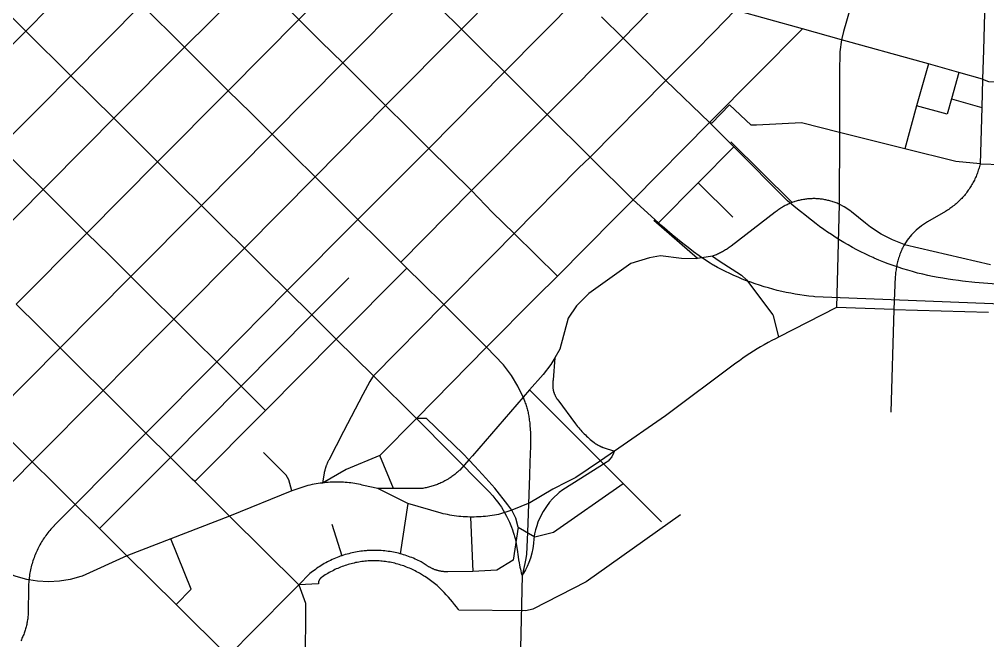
# Model space of a CAD drawing. Header units: inches. Extents: x 486459 to 494398, y 5455945 to 5462335.
# Drawn here: x 490826 to 492416, y 5457721 to 5458742 of the extents above; entities that cross this region are included whole.
import ezdxf

# ---------------------------------------------------------------- set-up
doc = ezdxf.new("R2010")
doc.units = ezdxf.units.IN
doc.header["$MEASUREMENT"] = 0
for name, color, linetype in [('Arterial', 10, 'Continuous'), ('NonCity', 10, 'Continuous'), ('Other', 10, 'Continuous'), ('Private', 10, 'Continuous'), ('Residential', 10, 'Continuous')]:
    doc.layers.add(name, color=color, linetype=linetype)

msp = doc.modelspace()

# ---------------------------------------------------------------- linework, layer by layer
at = {"layer": 'Arterial', "color": 1, "lineweight": -3, "ltscale": 2}
for p, q in [((490836.3, 5458722.4, 38.2), (490690.1, 5458867.7, 43.9)), ((491409.3, 5458866.8, 33), (491284.9, 5458741.4, 31)), ((491676.3, 5458850.9, 30.8), (491551.8, 5458725.5, 32.6)), ((491214.1, 5458811.8, 30.4), (491096.8, 5458696, 28.8)), ((491481.3, 5458795.4, 32.8), (491357, 5458670, 28.8)), ((491284.9, 5458741.4, 31), (491248.2, 5458777.9, 30.8)), ((491746.8, 5458780.9, 29.5), (491622.4, 5458655.5, 29.5)), ((490875.3, 5458761.8, 35.2), (490836.3, 5458722.4, 38.2)), ((491026.4, 5458765.8, 29.9), (490910.5, 5458649, 32.2)), ((491096.8, 5458696, 28.8), (491026.4, 5458765.8, 29.9)), ((491551.8, 5458725.5, 32.6), (491516.6, 5458760.4, 32.9)), ((491858.7, 5458752.7, 26.6), (491817.3, 5458710.9, 27.5)), ((492001.8, 5458756.5, 17.6), (491966.7, 5458720.6, 19.5)), ((492112.1, 5458726.1, 10.3), (492001.8, 5458756.5, 17.6)), ((492411, 5458751.8, 5.7), (492409.3, 5458691, 5.6)), ((491284.9, 5458741.4, 31), (491168.9, 5458624.5, 27.7)), ((491321.7, 5458704.9, 29.9), (491284.9, 5458741.4, 31)), ((491817.3, 5458710.9, 27.5), (491782.1, 5458745.9, 28.2)), ((490836.3, 5458722.4, 38.2), (490797.9, 5458683.7, 37.8)), ((490910.5, 5458649, 32.2), (490836.3, 5458722.4, 38.2)), ((491551.8, 5458725.5, 32.6), (491427.4, 5458600, 26)), ((491587.1, 5458690.5, 31.2), (491551.8, 5458725.5, 32.6)), ((491966.7, 5458720.6, 19.5), (491935.4, 5458688.9, 21.5)), ((492112.1, 5458726.1, 10.3), (492037.2, 5458650.5, 15.1)), ((492176.2, 5458708.2, 7.6), (492112.1, 5458726.1, 10.3)), ((491357, 5458670, 28.8), (491321.7, 5458704.9, 29.9)), ((491817.3, 5458710.9, 27.5), (491692.9, 5458585.4, 25.5)), ((491887.9, 5458641, 23.8), (491817.3, 5458710.9, 27.5)), ((492307.3, 5458671.6, 6), (492176.2, 5458708.2, 7.6)), ((491096.8, 5458696, 28.8), (490980.9, 5458579.1, 28.4)), ((491132.1, 5458660.7, 27.9), (491096.8, 5458696, 28.8)), ((491622.4, 5458655.5, 29.5), (491587.1, 5458690.5, 31.2)), ((491935.4, 5458688.9, 21.5), (491887.9, 5458641, 23.8)), ((492409.3, 5458691, 5.6), (492407.9, 5458643.6, 5)), ((492319.2, 5458668.3, 5.6), (492307.3, 5458671.6, 6)), ((491168.9, 5458624.5, 27.7), (491132.1, 5458660.7, 27.9)), ((491357, 5458670, 28.8), (491241, 5458553, 25.6)), ((491392.2, 5458635, 27.2), (491357, 5458670, 28.8)), ((491622.4, 5458655.5, 29.5), (491498.5, 5458529.7, 24)), ((491657.6, 5458620.5, 27.3), (491622.4, 5458655.5, 29.5)), ((492319.2, 5458668.3, 5.6), (492299.5, 5458599.8, 5.1)), ((492368.8, 5458654.5, 5.3), (492319.2, 5458668.3, 5.6)), ((490910.5, 5458649, 32.2), (490862.6, 5458600.7, 33.6)), ((490980.9, 5458579.1, 28.4), (490910.5, 5458649, 32.2)), ((491887.9, 5458641, 23.8), (491763.4, 5458515.4, 22.5)), ((491959.4, 5458572.1, 19.6), (491887.9, 5458641, 23.8)), ((492037.2, 5458650.5, 15.1), (491959.4, 5458572.1, 19.6)), ((492173.1, 5458654.3, 6.7), (492172.8, 5458555.8, 6.2)), ((492407.9, 5458643.6, 5), (492368.8, 5458654.5, 5.3)), ((492407.9, 5458643.6, 5), (492406.5, 5458597.1, 4.6)), ((491168.9, 5458624.5, 27.7), (491052.9, 5458507.6, 26.1)), ((491205.8, 5458587.9, 26.4), (491168.9, 5458624.5, 27.7)), ((491427.4, 5458600, 26), (491392.2, 5458635, 27.2)), ((491692.9, 5458585.4, 25.5), (491657.6, 5458620.5, 27.3)), ((490862.6, 5458600.7, 33.6), (490794.3, 5458532, 33.5)), ((491427.4, 5458600, 26), (491311.5, 5458483, 22)), ((491462.7, 5458565, 25.1), (491427.4, 5458600, 26)), ((492299.5, 5458599.8, 5.1), (492280.3, 5458529.1, 4.5)), ((492406.5, 5458597.1, 4.6), (492403.8, 5458504.2, 3.8)), ((490980.9, 5458579.1, 28.4), (490938.4, 5458536.3, 29.6)), ((491016.1, 5458544.1, 27), (490980.9, 5458579.1, 28.4)), ((491241, 5458553, 25.6), (491205.8, 5458587.9, 26.4)), ((491692.9, 5458585.4, 25.5), (491568.6, 5458460.3, 21.4)), ((491763.4, 5458515.4, 22.5), (491692.9, 5458585.4, 25.5)), ((491498.5, 5458529.7, 24), (491462.7, 5458565, 25.1)), ((491959.4, 5458572.1, 19.6), (491833.9, 5458445.4, 18.3)), ((491052.9, 5458507.6, 26.1), (491016.1, 5458544.1, 27)), ((491241, 5458553, 25.6), (491124.9, 5458436.1, 22.5)), ((491276.2, 5458518, 24.5), (491241, 5458553, 25.6)), ((492172.8, 5458555.8, 6.2), (492172.4, 5458438, 4.3)), ((492280.3, 5458529.1, 4.5), (492172.8, 5458555.8, 6.2)), ((490829.6, 5458497, 31.6), (490794.3, 5458532, 33.5)), ((490938.4, 5458536.3, 29.6), (490864.8, 5458462.1, 29.8)), ((491498.5, 5458529.7, 24), (491381.9, 5458413, 16.9)), ((491533.2, 5458495.1, 22.8), (491498.5, 5458529.7, 24)), ((491311.5, 5458483, 22), (491276.2, 5458518, 24.5)), ((491833.9, 5458445.4, 18.3), (491763.4, 5458515.4, 22.5)), ((490864.8, 5458462.1, 29.8), (490829.6, 5458497, 31.6)), ((491052.9, 5458507.6, 26.1), (490936.8, 5458390.6, 25.4)), ((491089.6, 5458471.1, 24.4), (491052.9, 5458507.6, 26.1)), ((491311.5, 5458483, 22), (491195.5, 5458366.1, 19.6)), ((491346.7, 5458448, 19.4), (491311.5, 5458483, 22)), ((491568.6, 5458460.3, 21.4), (491533.2, 5458495.1, 22.8)), ((491124.9, 5458436.1, 22.5), (491089.6, 5458471.1, 24.4)), ((490864.8, 5458462.1, 29.8), (490748.8, 5458345.1, 26.2)), ((490900.1, 5458427.1, 26.8), (490864.8, 5458462.1, 29.8)), ((491568.6, 5458460.3, 21.4), (491452.4, 5458343, 13.6)), ((491602.8, 5458424.2, 18.8), (491568.6, 5458460.3, 21.4)), ((491124.9, 5458436.1, 22.5), (491008.8, 5458319.2, 22.1)), ((491160.2, 5458401.1, 20.2), (491124.9, 5458436.1, 22.5)), ((491381.9, 5458413, 16.9), (491346.7, 5458448, 19.4)), ((490936.8, 5458390.6, 25.4), (490900.1, 5458427.1, 26.8)), ((491638.8, 5458390.1, 16.8), (491602.8, 5458424.2, 18.8)), ((491195.5, 5458366.1, 19.6), (491160.2, 5458401.1, 20.2)), ((491381.9, 5458413, 16.9), (491265.9, 5458296.1, 13.7)), ((491417.2, 5458378, 15.6), (491381.9, 5458413, 16.9)), ((491804.5, 5458415.8, 17.3), (491709.5, 5458320.1, 14.5)), ((490936.8, 5458390.6, 25.4), (490820.8, 5458273.7, 24.1)), ((490973.6, 5458354.2, 23.7), (490936.8, 5458390.6, 25.4)), ((491638.8, 5458390.1, 16.8), (491604.5, 5458355.4, 15)), ((491638.8, 5458390.1, 16.8), (491674.2, 5458355.1, 15.4)), ((491452.4, 5458343, 13.6), (491417.2, 5458378, 15.6)), ((491008.8, 5458319.2, 22.1), (490973.6, 5458354.2, 23.7)), ((491195.5, 5458366.1, 19.6), (491079.5, 5458249.2, 18.7)), ((491230.7, 5458331.1, 16.4), (491195.5, 5458366.1, 19.6)), ((491604.5, 5458355.4, 15), (491523, 5458273.2, 10.3)), ((491674.2, 5458355.1, 15.4), (491709.5, 5458320.1, 14.5)), ((491462.2, 5458333.3, 13.3), (491452.4, 5458343, 13.6)), ((491964.4, 5458352.8, 5.5), (491939.6, 5458348.8, 5.3)), ((491265.9, 5458296.1, 13.7), (491230.7, 5458331.1, 16.4)), ((491462.2, 5458333.3, 13.3), (491346.4, 5458216.3, 9.5)), ((491487.6, 5458308.3, 12), (491462.2, 5458333.3, 13.3)), ((491008.8, 5458319.2, 22.1), (490892.9, 5458202.2, 20.2)), ((491044.1, 5458284.2, 20.3), (491008.8, 5458319.2, 22.1)), ((491366.9, 5458317.3, 11.5), (491306.2, 5458256.2, 10.8)), ((491523, 5458273.2, 10.3), (491487.6, 5458308.3, 12)), ((491709.5, 5458320.1, 14.5), (491674.9, 5458285.3, 13.9)), ((491265.9, 5458296.1, 13.7), (491149.9, 5458179.4, 15.1)), ((491306.2, 5458256.2, 10.8), (491265.9, 5458296.1, 13.7)), ((490857.6, 5458237.2, 21.9), (490820.8, 5458273.7, 24.1)), ((491079.5, 5458249.2, 18.7), (491044.1, 5458284.2, 20.3)), ((491674.9, 5458285.3, 13.9), (491593.3, 5458203.1, 7.6)), ((491523, 5458273.2, 10.3), (491407.5, 5458156.5, 7)), ((491563.3, 5458232.9, 9.1), (491523, 5458273.2, 10.3)), ((492168.1, 5458268.2, 5.1), (492072.7, 5458219.5, 4.3)), ((492262.3, 5458265.4, 4.7), (492168.1, 5458268.2, 5.1)), ((491079.5, 5458249.2, 18.7), (491043.4, 5458212.9, 18.4)), ((491114.7, 5458214.2, 17), (491079.5, 5458249.2, 18.7)), ((491306.2, 5458256.2, 10.8), (491190.1, 5458139.4, 10.9)), ((491346.4, 5458216.3, 9.5), (491306.2, 5458256.2, 10.8)), ((490892.9, 5458202.2, 20.2), (490857.6, 5458237.2, 21.9)), ((491593.3, 5458203.1, 7.6), (491563.3, 5458232.9, 9.1)), ((491043.4, 5458212.9, 18.4), (490963.4, 5458132.2, 17.5)), ((491149.9, 5458179.4, 15.1), (491114.7, 5458214.2, 17)), ((491346.4, 5458216.3, 9.5), (491230.2, 5458099.4, 9)), ((491407.5, 5458156.5, 7), (491346.4, 5458216.3, 9.5)), ((490892.9, 5458202.2, 20.2), (490776.7, 5458085.1, 17.9)), ((490928.1, 5458167.2, 18.8), (490892.9, 5458202.2, 20.2)), ((491593.3, 5458203.1, 7.6), (491477.9, 5458086.3, 7.4)), ((491149.9, 5458179.4, 15.1), (491033.8, 5458062.2, 15.1)), ((491190.1, 5458139.4, 10.9), (491149.9, 5458179.4, 15.1)), ((490963.4, 5458132.2, 17.5), (490928.1, 5458167.2, 18.8)), ((491477.9, 5458086.3, 7.4), (491407.5, 5458156.5, 7)), ((490963.4, 5458132.2, 17.5), (490847.1, 5458015.1, 13.8)), ((490998.6, 5458097.2, 16.4), (490963.4, 5458132.2, 17.5)), ((491190.1, 5458139.4, 10.9), (491073.9, 5458022.4, 10.2)), ((491663.7, 5458133.1, 7.3), (491653.3, 5458121.2)), ((491230.2, 5458099.4, 9), (491114.1, 5457982.5, 8.1)), ((491033.8, 5458062.2, 15.1), (490998.6, 5458097.2, 16.4)), ((491033.8, 5458062.2, 15.1), (490917.6, 5457945.1, 11.6)), ((491073.9, 5458022.4, 10.2), (491033.8, 5458062.2, 15.1)), ((490847.1, 5458015.1, 13.8), (490811.9, 5458050.1, 15.7)), ((491073.9, 5458022.4, 10.2), (490961.4, 5457909.3, 9.3)), ((491109.6, 5457986.7, 8.1), (491073.9, 5458022.4, 10.2)), ((491803.1, 5458032.3, 4.7), (491780.2, 5458016.8)), ((490847.1, 5458015.1, 13.8), (490727, 5457894.1, 13.3)), ((490882.4, 5457980.1, 12.2), (490847.1, 5458015.1, 13.8)), ((490917.6, 5457945.1, 11.6), (490882.4, 5457980.1, 12.2)), ((491114.1, 5457982.5, 8.1), (491109.6, 5457986.7, 8.1)), ((491122.8, 5457973.9, 7.4), (491114.1, 5457982.5, 8.1)), ((491170.9, 5457925.9, 6.7), (491122.8, 5457973.9, 7.4)), ((491440.6, 5457971.2, 5.3), (491414.7, 5457971.4, 5.5)), ((491463.8, 5457946.7, 4.8), (491414.7, 5457971.4, 5.5)), ((491273.3, 5457967.6, 6.2), (491170.9, 5457925.9, 6.7)), ((490957.6, 5457905.4, 9.3), (490917.6, 5457945.1, 11.6)), ((491170.9, 5457925.9, 6.7), (491074.8, 5457888.8, 7.1)), ((490961.4, 5457909.3, 9.3), (490957.6, 5457905.4, 9.3)), ((491002.4, 5457860.9, 7.8), (490957.6, 5457905.4, 9.3)), ((491074.8, 5457888.8, 7.1), (491002.4, 5457860.9, 7.8))]:
    msp.add_line(p, q, dxfattribs=at)
for points in [[(492190.6, 5458759.6, 7.6), (492179.6, 5458721.5, 7.7), (492176.2, 5458708.2, 7.6)], [(492176.2, 5458708.2, 7.6), (492173.5, 5458688.2, 7.2), (492173.1, 5458654.3, 6.7)], [(492407.9, 5458643.6, 5), (492417.8, 5458639.3, 4.9), (492559.8, 5458636.2, 4.8)], [(492403.8, 5458504.2, 3.8), (492364, 5458508.4, 3.6), (492280.3, 5458529.1, 4.5)], [(491763.4, 5458515.4, 22.5), (491744.2, 5458497.2, 21.9), (491638.8, 5458390.1, 16.8)], [(492403.8, 5458504.2, 3.8), (492403.3, 5458502.1, 3.3), (492402.8, 5458500, 3.3), (492402.2, 5458497.9, 3.3), (492401.6, 5458495.9, 3.3), (492400.9, 5458493.8, 3.4), (492400.2, 5458491.8, 3.4), (492399.5, 5458489.7, 3.4), (492398.8, 5458487.7, 3.4), (492398, 5458485.7, 3.4), (492397.1, 5458483.7, 3.4), (492396.3, 5458481.7, 3.3), (492395.4, 5458479.8, 3.3), (492394.4, 5458477.8, 3.3), (492393.5, 5458475.9, 3.3), (492392.5, 5458474, 3.3), (492391.4, 5458472.1, 3.3), (492390.4, 5458470.2, 3.2), (492389.3, 5458468.3, 3.2), (492388.1, 5458466.5, 3.2), (492387, 5458464.7, 3.2), (492385.8, 5458462.9, 3.2), (492384.5, 5458461.1, 3.2), (492383.3, 5458459.4, 3), (492382, 5458457.6, 3), (492380.7, 5458455.9, 3), (492379.3, 5458454.2, 3), (492378, 5458452.6, 3.2), (492376.5, 5458450.9, 3.2), (492375.1, 5458449.3, 3.2), (492373.6, 5458447.7, 3.2), (492372.2, 5458446.2, 3.2), (492370.6, 5458444.6, 3.2), (492369.1, 5458443.1, 3.2), (492367.5, 5458441.6, 2.9), (492365.9, 5458440.2, 2.9), (492364.3, 5458438.8, 2.9), (492362.7, 5458437.4, 2.9), (492361, 5458436, 2.9), (492359.3, 5458434.6, 3.1), (492357.6, 5458433.3, 3.1), (492355.9, 5458432.1, 3.1), (492354.1, 5458430.8, 3.3), (492352.3, 5458429.6, 3.3), (492350.5, 5458428.4, 3.3), (492348.7, 5458427.2, 3.3), (492347.2, 5458426.3, 3.3), (492317.4, 5458409, 3.6), (492317.2, 5458408.9, 3.6), (492307.7, 5458402.8, 3.6), (492299, 5458395.7, 3.8), (492291, 5458387.8, 4.2), (492283.9, 5458379, 4), (492279.4, 5458372, 4.1)], [(492403.8, 5458504.2, 3.8), (492546.5, 5458500.2, 3.8), (492565.5, 5458507.1, 0)], [(491833.9, 5458445.4, 18.3), (491823.4, 5458435.1, 18.3), (491804.5, 5458415.8, 17.3)], [(492094.9, 5458440.7, 3.6), (492093.4, 5458440.1, 3.6), (492091.7, 5458439.5, 3.7), (492090.1, 5458438.8, 3.7), (492088.5, 5458438.1, 3.7), (492086.9, 5458437.3, 3.7), (492085.3, 5458436.6, 3.7), (492083.8, 5458435.8, 3.7), (492082.2, 5458434.9, 3.7), (492080.7, 5458434.1, 3.7), (492079.1, 5458433.2, 3.7), (492077.6, 5458432.3, 3.9), (492076.1, 5458431.3, 3.9), (492074.7, 5458430.4, 3.9), (492073.2, 5458429.4, 3.9), (492071.8, 5458428.4, 3.9), (492070.3, 5458427.4, 3.9), (492068.9, 5458426.3, 3.9), (492067.5, 5458425.2, 4.1), (491994.8, 5458369.2, 5.6), (491993.3, 5458368.1, 5.6), (491991.8, 5458367, 5.6), (491990.3, 5458365.9, 5.6), (491988.7, 5458364.9, 5.6), (491987.1, 5458363.9, 5.6), (491985.6, 5458362.9, 5.6), (491984, 5458361.9, 5.6), (491982.4, 5458361, 5.6), (491980.7, 5458360, 5.6), (491979.1, 5458359.2, 5.5), (491977.4, 5458358.3, 5.5), (491975.7, 5458357.5, 5.5), (491974.1, 5458356.7, 5.5), (491972.3, 5458355.9, 5.5), (491970.6, 5458355.2, 5.5), (491968.9, 5458354.5, 5.5), (491967.2, 5458353.8, 5.5), (491965.4, 5458353.2, 5.5), (491964.4, 5458352.8, 5.5)], [(492172.4, 5458438, 4.3), (492172.1, 5458438.2, 4.3), (492170.5, 5458438.9, 4.3), (492168.8, 5458439.6, 4.3), (492167.2, 5458440.2, 4.3), (492165.6, 5458440.9, 4.3), (492163.9, 5458441.5, 4.1), (492162.2, 5458442, 4.1), (492160.6, 5458442.6, 4.1), (492158.9, 5458443.1, 4.1), (492157.2, 5458443.6, 4.1), (492155.5, 5458444, 4.3), (492153.8, 5458444.4, 4.3), (492152.1, 5458444.8, 4.2), (492150.3, 5458445.2, 4.2), (492148.6, 5458445.5, 4.2), (492146.9, 5458445.8, 4.2), (492145.1, 5458446.1, 4.2), (492143.4, 5458446.3, 4.2), (492141.6, 5458446.6, 4.2), (492139.9, 5458446.7, 4), (492138.1, 5458446.9, 4), (492136.4, 5458447, 4), (492134.6, 5458447.1, 4), (492132.8, 5458447.2, 4), (492131.1, 5458447.2, 4), (492129.3, 5458447.2, 4), (492127.6, 5458447.1, 3.7), (492125.8, 5458447.1, 3.7), (492124, 5458447, 3.7), (492122.3, 5458446.8, 3.7), (492120.5, 5458446.7, 3.7), (492118.8, 5458446.5, 3.7), (492117, 5458446.3, 3.7), (492115.3, 5458446, 3.8), (492113.5, 5458445.8, 3.8), (492111.8, 5458445.4, 3.8), (492110.1, 5458445.1, 3.8), (492108.4, 5458444.7, 3.8), (492106.6, 5458444.3, 3.8), (492104.9, 5458443.9, 3.9), (492103.2, 5458443.4, 3.6), (492101.5, 5458443, 3.6), (492099.8, 5458442.4, 3.6), (492098.2, 5458441.9, 3.6), (492096.5, 5458441.3, 3.6), (492094.9, 5458440.7, 3.6)], [(492279.4, 5458372, 4.1), (492279.2, 5458372.1, 4.1), (492259.7, 5458379.6, 4.5), (492241.2, 5458389, 4.6), (492223.7, 5458400.4, 4.4), (492215.6, 5458407, 4.5), (492192.4, 5458425.8, 4.6), (492189.7, 5458428, 4.6), (492180.8, 5458433.8, 4.7), (492172.4, 5458438, 4.3)], [(492279.4, 5458372, 4.1), (492420.7, 5458339, 4.4)], [(491939.6, 5458348.8, 5.3), (491937.6, 5458348.5, 5.3), (491913.3, 5458349, 5.4), (491878.7, 5458353.3, 5), (491860.9, 5458350.1, 5), (491830.1, 5458340.9, 6), (491761.4, 5458291.2, 7), (491740.9, 5458271.2, 6.8), (491727.4, 5458250.7, 6), (491713.4, 5458199.9, 5), (491705.2, 5458185.7, 0)], [(491964.4, 5458352.8, 5.5), (491975.4, 5458345.2, 5), (492012.1, 5458321.4, 4), (492020.4, 5458314, 3.4), (492063.4, 5458256.3, 4.6), (492064.1, 5458255.2, 4.6), (492072.7, 5458219.5, 4.3)], [(492262.3, 5458265.4, 4.7), (492417.8, 5458260.7, 4.4)], [(492072.7, 5458219.5, 4.3), (492067.9, 5458217.2, 4.6), (492061.7, 5458214, 4.4), (492055.5, 5458210.8, 4.3), (492049.4, 5458207.4, 4.3), (492043.4, 5458203.9, 4.3), (492037.4, 5458200.4, 4.3), (492031.4, 5458196.7, 4.1), (492025.6, 5458192.9, 4.1), (492019.8, 5458189, 4.1), (492014, 5458185, 4.1), (492008.4, 5458180.9, 4.1), (492002.8, 5458176.8, 4), (491887.3, 5458090.6, 4), (491803.1, 5458032.3, 4.7)], [(491653.3, 5458121.2, 0), (491644.6, 5458139.3, 0), (491644.6, 5458139.3, 0), (491634.4, 5458156.6, 0), (491621.2, 5458174.2, 0), (491593.3, 5458203.1, 7.6)], [(491705.2, 5458185.7, 0), (491699, 5458175, 0), (491686, 5458158.6, 0), (491663.7, 5458133.1, 0)], [(491653.3, 5458121.2, 0), (491569.9, 5458025.1, 4.8), (491564, 5458018.1, 4.4)], [(491564, 5458018.1, 4.4), (491549.1, 5458001.5, 4.2), (491548.3, 5458000.8, 4.2), (491546.9, 5457999.5, 4.2), (491545.4, 5457998.2, 4.2), (491544, 5457996.9, 4.2), (491542.5, 5457995.7, 4.2), (491541, 5457994.4, 4.1), (491539.5, 5457993.2, 4.1), (491537.9, 5457992.1, 4.1), (491536.3, 5457990.9, 4.1), (491534.8, 5457989.8, 4.1), (491533.2, 5457988.7, 4.1), (491531.5, 5457987.7, 4.3), (491529.9, 5457986.6, 4.3), (491528.2, 5457985.6, 4.4), (491526.6, 5457984.7, 4.4), (491524.9, 5457983.7, 4.4), (491523.1, 5457982.8, 4.4), (491521.4, 5457981.9, 4.4), (491519.7, 5457981.1, 4.4), (491517.9, 5457980.3, 4.4), (491516.2, 5457979.5, 4.4), (491514.4, 5457978.7, 4.4), (491512.6, 5457978, 4.4), (491510.8, 5457977.3, 4.4), (491509, 5457976.6, 4.4), (491507.1, 5457976, 4.6), (491505.3, 5457975.4, 4.7), (491503.4, 5457974.8, 4.7), (491501.6, 5457974.3, 4.7), (491499.7, 5457973.8, 4.7), (491497.8, 5457973.3, 4.7), (491495.9, 5457972.9, 4.7), (491494, 5457972.5, 4.7), (491492.1, 5457972.1, 4.8), (491490.2, 5457971.8, 4.8), (491488.3, 5457971.5, 4.8), (491486.4, 5457971.2, 4.8), (491484.5, 5457971, 4.8), (491440.6, 5457971.2, 5.3)], [(491634.8, 5457935.9, 4.1), (491628.4, 5457944.4, 3.9), (491607, 5457971.9, 4.4), (491592.2, 5457988, 4.2), (491573.7, 5458007.7, 4.5), (491564, 5458018.1, 4.4)], [(491780.2, 5458016.8, 0), (491739.6, 5457989.4, 4.7), (491725.6, 5457982.2, 4.7)], [(491323.6, 5457980.2, 6), (491323.3, 5457980.2, 6), (491319.9, 5457979.8, 6), (491316.6, 5457979.3, 6), (491313.2, 5457978.8, 6.2), (491309.8, 5457978.2, 6.2), (491306.5, 5457977.6, 6.2), (491303.1, 5457976.9, 6.2), (491299.8, 5457976.1, 6), (491296.5, 5457975.3, 6), (491273.3, 5457967.6, 6.2)], [(491414.7, 5457971.4, 5.5), (491391, 5457976.4, 5.7), (491389, 5457976.9, 5.7), (491385.9, 5457977.6, 5.7), (491382.9, 5457978.3, 5.7), (491379.8, 5457978.9, 5.7), (491376.7, 5457979.4, 5.7), (491373.6, 5457979.9, 5.7), (491370.5, 5457980.3, 5.7), (491367.4, 5457980.7, 5.7), (491364.3, 5457981, 5.7), (491361.2, 5457981.3, 5.9), (491358, 5457981.5, 5.9), (491354.9, 5457981.6, 5.9), (491351.8, 5457981.7, 5.9), (491348.6, 5457981.8, 5.8), (491345.5, 5457981.8, 5.8), (491342.4, 5457981.7, 5.8), (491339.2, 5457981.6, 5.8), (491336.1, 5457981.4, 6), (491333, 5457981.2, 6), (491329.9, 5457980.9, 6), (491326.8, 5457980.6, 6), (491323.6, 5457980.2, 6)], [(491725.6, 5457982.2, 4.7), (491701.8, 5457969.9, 4.8), (491664.5, 5457947.8, 4.3), (491634.8, 5457935.9, 4.1)], [(490917.6, 5457945.1, 11.6), (490883.1, 5457910.3, 9.9), (490883, 5457910.1, 9.9), (490881.2, 5457908.2, 9.9), (490879.4, 5457906.3, 9.8), (490877.7, 5457904.4, 9.8), (490876, 5457902.4, 9.8), (490874.3, 5457900.4, 9.8), (490872.7, 5457898.4, 9.7), (490871.1, 5457896.3, 9.7), (490869.5, 5457894.2, 9.7), (490868, 5457892.1, 9.3), (490866.5, 5457890, 9.3), (490865.1, 5457887.8, 9.3), (490863.7, 5457885.6, 8.9), (490862.3, 5457883.4, 8.9), (490861, 5457881.2, 8.9), (490859.7, 5457878.9, 8.9), (490858.5, 5457876.6, 8.9), (490857.3, 5457874.3, 8.6), (490856.1, 5457872, 8.7), (490855, 5457869.6, 8.7), (490853.9, 5457867.3, 8.7), (490852.8, 5457864.9, 8.7), (490851.8, 5457862.5, 8.4), (490850.9, 5457860.1, 8.4), (490850, 5457857.6, 8.4), (490849.1, 5457855.2, 8.4), (490848.2, 5457852.7, 8.4), (490847.5, 5457850.3, 8.3), (490846.7, 5457847.8, 8.3), (490846, 5457845.3, 8.3), (490845.3, 5457842.7, 8.3), (490844.7, 5457840.2, 8.6), (490844.2, 5457837.7, 8.6), (490843.6, 5457835.1, 8.6), (490843.2, 5457832.6, 8.6), (490842.7, 5457830, 8.6), (490842.3, 5457827.4, 8.6), (490842, 5457824.8, 8.8), (490841.7, 5457822.3, 8.8), (490841.6, 5457821.2, 8.8)], [(491566.9, 5457924.4, 4.5), (491565.7, 5457924.4, 4.5), (491562.1, 5457924.5, 4.3), (491558.4, 5457924.7, 4.3), (491554.7, 5457924.9, 4.3), (491551, 5457925.2, 4.4), (491547.4, 5457925.5, 4.4), (491543.7, 5457926, 4.4), (491540.1, 5457926.5, 4.7), (491536.4, 5457927, 4.7), (491532.8, 5457927.6, 4.7), (491529.2, 5457928.3, 4.7), (491525.6, 5457929, 4.7), (491522, 5457929.8, 4.7), (491518.4, 5457930.7, 4.7), (491463.8, 5457946.7, 4.8)], [(491634.8, 5457935.9, 4.1), (491612.7, 5457928.8, 4.3), (491609.6, 5457928.2, 4.3), (491606, 5457927.6, 4.3), (491602.4, 5457926.9, 4.2), (491598.8, 5457926.4, 4.2), (491595.1, 5457925.9, 4.2), (491591.5, 5457925.5, 4.2), (491587.8, 5457925.2, 4.3), (491584.1, 5457924.9, 4.3), (491580.4, 5457924.7, 4.3), (491576.8, 5457924.5, 4.5), (491573.1, 5457924.4, 4.5), (491569.4, 5457924.4, 4.5), (491566.9, 5457924.4, 4.5)], [(491002.4, 5457860.9, 7.8), (490929, 5457827.4, 8.3), (490926.7, 5457826.5, 8.3), (490909.3, 5457821.8, 8.1), (490891.6, 5457819, 8.2), (490873.6, 5457818.1, 8.2), (490855.7, 5457819, 8.5), (490841.6, 5457821.2, 8.8)], [(490841.6, 5457821.2, 8.8), (490838, 5457821.8, 8.8), (490820.6, 5457826.5, 9.8), (490803.8, 5457832.9, 10.1), (490796.9, 5457836.4, 10.8)]]:
    msp.add_polyline3d(points, dxfattribs=at)
at = {"layer": 'NonCity', "color": 180, "lineweight": -3, "true_color": 0x5400ff}
msp.add_polyline3d([(492110.7, 5458571.5, 6.7), (492036.5, 5458568.1, 5.1), (492027.6, 5458568.1, 4.7), (491992.4, 5458601.2, 18), (491992.4, 5458601.2, 18), (491963, 5458571.4, 19.2), (491959.4, 5458572.1, 19.6)], dxfattribs=at)
at = {"layer": 'Other'}
for p, q in [((491999.3, 5458532, 5.4), (491959.4, 5458572.1, 19.6)), ((491875.7, 5458407.3, 5.5), (491833.9, 5458445.4, 18.3)), ((491651.5, 5457828.5), (491642.2, 5457427.7, 5))]:
    msp.add_line(p, q, dxfattribs=at)
for points in [[(492430.6, 5458306.6, 0), (492395.3, 5458309.6, 0), (492375.1, 5458311.8, 0), (492368.1, 5458312.7, 0), (492359.3, 5458314, 0), (492351.2, 5458315.2, 0), (492342.6, 5458316.4, 0), (492334.8, 5458317.7, 0), (492325.6, 5458319.5, 0), (492318.2, 5458321.1, 0), (492309.6, 5458323, 0), (492301.2, 5458325.1, 0), (492293, 5458327.3, 0), (492285.1, 5458329.6, 0), (492276.9, 5458332.1, 0), (492269.3, 5458334.5, 0), (492261.3, 5458337.2, 0), (492252.6, 5458340.4, 0), (492245.5, 5458343.1, 0), (492237.5, 5458346.3, 0), (492229.8, 5458349.6, 0), (492228.3, 5458350.3, 0), (492222.6, 5458352.8, 0), (492215.1, 5458356.4, 0), (492208, 5458359.8, 0), (492201.2, 5458363.3, 0), (492194.2, 5458367, 0), (492187, 5458371.1, 0), (492180.1, 5458375.1, 0), (492174.4, 5458378.5, 0), (492167.5, 5458382.9, 0), (492159.5, 5458388.1, 0), (492153.3, 5458392.3, 0), (492146.9, 5458396.7, 0), (492140.2, 5458401.5, 0), (492134.4, 5458405.9, 0), (492127.1, 5458411.6, 0), (492122.1, 5458415.5, 0), (492115.7, 5458420.7, 0), (492108.9, 5458426.3, 0), (492101.4, 5458432.3, 0), (492087.6, 5458443.5, 0), (491999.3, 5458532, 5.4)], [(492480.5, 5458272.2, 3.6), (492132.4, 5458286, 4.9), (492130.1, 5458286.3, 4.9), (492122.6, 5458287.1, 5.4), (492115.1, 5458288.1, 5.6), (492107.6, 5458289.2, 5.6), (492100.2, 5458290.4, 4.8), (492092.8, 5458291.8, 4.8), (492085.4, 5458293.3, 4.5), (492078, 5458294.9, 4.5), (492070.7, 5458296.6, 4.5), (492063.4, 5458298.5, 4.1), (492056.1, 5458300.5, 4.1), (492048.9, 5458302.6, 4.1), (492041.7, 5458304.9, 4.1), (492034.5, 5458307.3, 4.1), (492027.4, 5458309.8, 3.9), (492020.3, 5458312.4, 3.4), (492013.3, 5458315.2, 4), (492006.4, 5458318, 4), (491999.4, 5458321, 4), (491992.6, 5458324.2, 4.4), (491985.8, 5458327.4, 4.4), (491979, 5458330.7, 4.4), (491972.3, 5458334.2, 5), (491965.7, 5458337.8, 4.5), (491965.4, 5458338, 4.5), (491960.6, 5458341, 4.5), (491951.4, 5458347.2, 5.3), (491942.2, 5458353.5, 5.3), (491933.2, 5458360, 5.9), (491924.3, 5458366.7, 5.9), (491915.5, 5458373.5, 5.7), (491906.8, 5458380.4, 5.7), (491898.2, 5458387.5, 5.5), (491889.8, 5458394.8, 5.7), (491881.5, 5458402.2, 5.5), (491875.7, 5458407.3, 5.5), (491875.7, 5458407.3, 5.5), (491875.7, 5458407.3, 5.5), (491875.7, 5458407.3, 5.5), (491875.7, 5458407.3, 5.5)], [(491705.2, 5458185.7, 0), (491702.6, 5458149.5, 5.6), (491702.4, 5458148.8, 5.6), (491702.3, 5458148.1, 5.6), (491702.2, 5458147.4, 5.6), (491702.1, 5458146.7, 5.6), (491702, 5458146, 5.6), (491702, 5458145.2, 5.6), (491701.9, 5458144.5, 5.1), (491701.9, 5458143.8, 5.1), (491701.8, 5458143.1, 5.1), (491701.8, 5458142.4, 5.1), (491701.8, 5458141.6, 5.1), (491701.8, 5458140.9, 5.1), (491701.8, 5458140.2, 5.1), (491701.8, 5458139.5, 5.1), (491701.9, 5458138.7, 5.1), (491701.9, 5458138, 5.1), (491702, 5458137.3, 5.1), (491702.1, 5458136.6, 5.1), (491702.2, 5458135.9, 5.1), (491702.3, 5458135.2, 5.1), (491702.4, 5458134.5, 5.1), (491702.5, 5458133.7, 5.1), (491702.7, 5458133, 5.1), (491702.8, 5458132.3, 5), (491703, 5458131.6, 5), (491703.2, 5458130.9, 5), (491703.4, 5458130.2, 5), (491703.6, 5458129.5, 5), (491703.8, 5458128.8, 5), (491704, 5458128.2, 5), (491704.3, 5458127.5, 5), (491704.5, 5458126.8, 5), (491704.8, 5458126.1, 5), (491705.1, 5458125.5, 5), (491705.4, 5458124.8, 5), (491705.7, 5458124.1, 5), (491706, 5458123.5, 5), (491706.3, 5458122.8, 5), (491706.6, 5458122.2, 5), (491707, 5458121.6, 5), (491707.3, 5458120.9, 4.6), (491707.7, 5458120.3, 4.6), (491708.1, 5458119.7, 4.6), (491708.4, 5458119.1, 4.6), (491708.8, 5458118.5, 4.6), (491709.3, 5458117.9, 4.6), (491709.7, 5458117.3, 4.6), (491710.1, 5458116.7, 4.6), (491710.2, 5458116.7, 4.6), (491739.5, 5458077.3, 4.4), (491741.1, 5458075.1, 4.4), (491742.8, 5458073, 4.7), (491744.5, 5458070.9, 4.7), (491746.3, 5458068.9, 4.7), (491748.1, 5458066.8, 4.3), (491749.9, 5458064.9, 4.3), (491751.7, 5458062.9, 4.3), (491753.6, 5458061, 4.7), (491755.6, 5458059.1, 4.7), (491757.5, 5458057.2, 4.7), (491759.5, 5458055.4, 4.5), (491761.5, 5458053.6, 4.5), (491763.6, 5458051.8, 4.5), (491765.6, 5458050.1, 4.8), (491767.8, 5458048.4, 4.8), (491769.9, 5458046.8, 4.8), (491771.2, 5458045.9, 4.8), (491772.9, 5458044.7, 4.5), (491774.6, 5458043.6, 4.5), (491776.4, 5458042.5, 4.5), (491777.7, 5458041.7, 4.5), (491778.4, 5458041.4, 4.5), (491779, 5458041.1, 4.5), (491779.7, 5458040.7, 4.5), (491780.3, 5458040.4, 4.5), (491781, 5458040.1, 4.5), (491781.6, 5458039.9, 4.5), (491782.3, 5458039.6, 4.5), (491783, 5458039.3, 4.5), (491783.7, 5458039.1, 4.7), (491784.3, 5458038.8, 4.7), (491784.9, 5458038.7, 4.7), (491803.1, 5458032.3, 4.7)], [(491653.3, 5458121.2, 0), (491654.5, 5458117.7, 0), (491655.4, 5458115.3, 0), (491656.1, 5458113.4, 0), (491656.8, 5458111.6, 0), (491657.6, 5458109.5, 0), (491658.2, 5458107.8, 0), (491658.7, 5458105.8, 0), (491659.2, 5458103.9, 0), (491659.8, 5458102, 0), (491660.3, 5458100, 0), (491660.8, 5458098.2, 0), (491661.4, 5458096.2, 0), (491661.7, 5458094.5, 0), (491662, 5458092.2, 0), (491662.4, 5458090.2, 0), (491662.6, 5458088.4, 0), (491663, 5458086, 0), (491663.4, 5458083.5, 0), (491663.7, 5458081.5, 0), (491664.1, 5458079.1, 0), (491664.3, 5458076.1, 0), (491664.5, 5458073.2, 0), (491664.8, 5458070.2, 0), (491665, 5458067, 0), (491665.2, 5458064.2, 0), (491665.4, 5458061.3, 0), (491665.5, 5458058.6, 0), (491665.5, 5458056, 0), (491665.5, 5458053.5, 0), (491665.5, 5458051.3, 0), (491665.6, 5458049.1, 0), (491665.6, 5458047.2, 0), (491665.6, 5458045, 0), (491665.6, 5458043.1, 0), (491665.5, 5458040.7, 0), (491664.5, 5458014.6, 0), (491663.8, 5457992.8, 0), (491660.4, 5457898.8, 0), (491658.8, 5457863.6, 0), (491657.7, 5457856.3, 0), (491656.3, 5457847.9, 0), (491654, 5457838.3, 0), (491651.5, 5457828.5, 0)], [(491477.9, 5458086.3, 7.4), (491591.3, 5457971.9, 0), (491597.4, 5457965.7, 0), (491603.5, 5457959, 0), (491608.6, 5457952.8, 0), (491611.8, 5457948.6, 0), (491614.3, 5457945.1, 0), (491617.5, 5457940.4, 0), (491620.4, 5457935.7, 0), (491623.3, 5457930.7, 0), (491626, 5457925.7, 0), (491628.6, 5457920.6, 0), (491630.8, 5457915.8, 0), (491634, 5457908, 0), (491635.8, 5457903.1, 0), (491636.9, 5457899.7, 0), (491638.5, 5457894.8, 0), (491639.2, 5457892.3, 0), (491640.5, 5457887.3, 0), (491642, 5457880.5, 0), (491643.4, 5457871.3, 0), (491645, 5457859.3, 0), (491645.8, 5457854.1, 0), (491647, 5457849, 0), (491647.4, 5457845.9, 0), (491648.1, 5457842.3, 0), (491648.9, 5457838.6, 0), (491649.5, 5457836, 0), (491650.3, 5457833, 0), (491650.7, 5457831.3, 0), (491651.5, 5457828.5, 0)], [(491803.1, 5458032.3, 0), (491801.9, 5458029, 0), (491798.9, 5458023.4, 0), (491795.2, 5458018.6, 0), (491792.7, 5458016, 0), (491789.8, 5458013.7, 0), (491733.2, 5457978.5, 0), (491718.3, 5457969.2, 0), (491712.4, 5457964.7, 0), (491701.5, 5457954.3, 0), (491696.8, 5457948.9, 0), (491691.4, 5457941.9, 0), (491686.2, 5457933.7, 0), (491681.7, 5457925.3, 0), (491677.6, 5457915.8, 0), (491675.6, 5457910.2, 0), (491673.7, 5457903.4, 0), (491672.2, 5457897, 0), (491670.9, 5457888.8, 0), (491670.2, 5457881.1, 0), (491669.2, 5457872.8, 0), (491667.7, 5457865.2, 0), (491665.4, 5457857, 0), (491662.8, 5457849.6, 0), (491660.1, 5457843.3, 0), (491657.3, 5457837.8, 0), (491653.9, 5457832.2, 0), (491651.5, 5457828.5, 0)], [(491911.9, 5457928.1, 2.3), (491756.8, 5457818.2, 2.6), (491669.1, 5457772.9, 0.4), (491657.7, 5457770.1, 0.4), (491547.9, 5457771.2, 0.5), (491546.9, 5457772.6, 2.9), (491543.7, 5457776.8, 2.9), (491540.5, 5457780.9, 2.9), (491537.3, 5457784.9, 2.9), (491533.9, 5457788.9, 2.9), (491530.5, 5457792.9, 2.9), (491527.1, 5457796.7, 3.2), (491523.5, 5457800.5, 3.2), (491521.9, 5457802.3, 3.2), (491520, 5457804.2, 3.2), (491518, 5457806.2, 3.2), (491516, 5457808.1, 3.1), (491514, 5457809.9, 3.1), (491511.9, 5457811.7, 3.1), (491509.8, 5457813.5, 3.1), (491507.7, 5457815.3, 3.1), (491505.5, 5457817, 3.1), (491503.3, 5457818.7, 3.2), (491501.1, 5457820.3, 3.2), (491498.9, 5457821.9, 3.2), (491496.6, 5457823.5, 3.2), (491494.3, 5457825, 3.2), (491492, 5457826.5, 3.2), (491489.6, 5457827.9, 3.2), (491484.5, 5457831, 3.7), (491482.8, 5457832, 3.7), (491480.6, 5457833.3, 3.4), (491478.3, 5457834.6, 3.4), (491476, 5457835.8, 3.4), (491473.7, 5457837, 3.4), (491471.4, 5457838.1, 3.4), (491469.1, 5457839.2, 3.4), (491466.7, 5457840.2, 3.4), (491464.3, 5457841.2, 4.3), (491461.9, 5457842.2, 4.3), (491459.5, 5457843.1, 4.3), (491457.1, 5457844, 3), (491454.7, 5457844.8, 3), (491452.2, 5457845.6, 3), (491449.7, 5457846.4, 3), (491447.3, 5457847.1, 3), (491444.8, 5457847.8, 3.1), (491442.3, 5457848.4, 3.1), (491439.7, 5457849, 3.1), (491437.2, 5457849.5, 3.1), (491434.7, 5457850, 3.1), (491432.1, 5457850.4, 3), (491429.6, 5457850.8, 3), (491427, 5457851.2, 3), (491424.5, 5457851.5, 3), (491421.9, 5457851.8, 3), (491419.3, 5457852, 3), (491416.7, 5457852.2, 3), (491414.2, 5457852.3, 3), (491411.6, 5457852.4, 3), (491409, 5457852.4, 2.8), (491406.4, 5457852.4, 2.8), (491403.8, 5457852.4, 2.8), (491401.2, 5457852.3, 2.8), (491398.7, 5457852.2, 2.8), (491396.1, 5457852, 2.9), (491393.5, 5457851.8, 2.9), (491390.9, 5457851.5, 2.9), (491388.4, 5457851.2, 2.9), (491385.8, 5457850.8, 2.9), (491383.3, 5457850.4, 3.3), (491380.7, 5457849.9, 3.3), (491378.2, 5457849.5, 3.3), (491375.7, 5457848.9, 3.3), (491373.2, 5457848.3, 3.2), (491370.6, 5457847.7, 3.2), (491368.2, 5457847, 3.2), (491365.7, 5457846.3, 3.2), (491363.2, 5457845.6, 3.2), (491360.7, 5457844.8, 3.5), (491358.3, 5457843.9, 3.5), (491355.9, 5457843, 3.5), (491353.5, 5457842.1, 3.5), (491351.1, 5457841.1, 3), (491348.7, 5457840.1, 3), (491346.3, 5457839.1, 3), (491344, 5457838, 3), (491341.7, 5457836.8, 3), (491339.4, 5457835.7, 3), (491337.1, 5457834.4, 3.8), (491334.8, 5457833.2, 3.8), (491332.6, 5457831.9, 3.8), (491330.4, 5457830.6, 3.8), (491328.2, 5457829.2, 3.4), (491326, 5457827.8, 3.4), (491323.9, 5457826.3, 3.4), (491321.8, 5457824.9, 3.4), (491321.7, 5457824.8, 3.4), (491321.5, 5457824.7, 3.4), (491321.3, 5457824.5, 3.4), (491321.2, 5457824.4, 3.4), (491321, 5457824.3, 3.4), (491320.9, 5457824.1, 3.4), (491320.7, 5457824, 3.4), (491320.6, 5457823.9, 3.4), (491320.4, 5457823.7, 3.4), (491320.3, 5457823.6, 3.4), (491320.1, 5457823.4, 3.4), (491320, 5457823.3, 3.4), (491319.9, 5457823.1, 3.4), (491319.7, 5457823, 3.4), (491319.6, 5457822.8, 3.4), (491319.5, 5457822.7, 3.4), (491319.3, 5457822.5, 3.4), (491319.2, 5457822.3, 3.4), (491319.1, 5457822.2, 3.4), (491319, 5457822, 3.4), (491318.9, 5457821.8, 3.4), (491318.7, 5457821.7, 3.4), (491318.6, 5457821.5, 3.4), (491318.5, 5457821.3, 3.4), (491318.4, 5457821.1, 3.4), (491318.3, 5457821, 3.4), (491318.2, 5457820.8, 3.4), (491318.1, 5457820.6, 3.4), (491318, 5457820.4, 3.4), (491318, 5457820.2, 3.4), (491317.9, 5457820, 3.4), (491317.8, 5457819.8, 3.4), (491317.7, 5457819.7, 3.4), (491317.6, 5457819.5, 3.4), (491317.6, 5457819.3, 3.4), (491317.5, 5457819.1, 3.4), (491317.4, 5457818.9, 3.4), (491317.4, 5457818.7, 3.4), (491317.3, 5457818.5, 3.4), (491317.3, 5457818.3, 3.4), (491317.2, 5457818.1, 3.4), (491317.2, 5457817.9, 3.4), (491317.1, 5457817.7, 3.4), (491317.1, 5457817.5, 3.4), (491317, 5457817.3, 3.4), (491317, 5457817.1, 3.4), (491317, 5457816.9, 3.4), (491317, 5457816.7, 3.4), (491316.9, 5457816.5, 3.8), (491316.9, 5457816.3, 3.8), (491316.9, 5457816.1, 3.8), (491316.9, 5457815.9, 3.8), (491316.9, 5457815.7, 3.8), (491316.9, 5457815.5, 3.8), (491316.9, 5457815.3, 3.8), (491316.9, 5457815, 3.8), (491316.9, 5457814.8, 3.8), (491284.6, 5457813.1, 4)], [(491644.9, 5457907.5, 4.4), (491641.4, 5457922.3, 4.4), (491634.8, 5457935.9, 4.1)], [(491284.6, 5457813.1, 4), (491295.8, 5457783.2, 3.4), (491295.4, 5457679.9, 3.2), (491278.2, 5457639.1, 2.3), (491251.5, 5457613.5, 3.1)]]:
    msp.add_polyline3d(points, dxfattribs=at)
at = {"layer": 'Private', "color": 80, "lineweight": -3, "true_color": 0x54ff00}
for p, q in [((491940.8, 5458473, 6.3), (491997.5, 5458416.7, 5.7)), ((491440.6, 5457971.2, 5.3), (491418, 5458025.6, 5.9)), ((491880.7, 5457916.4, 0.8), (491817.8, 5457979.2, 3.7)), ((491463.8, 5457946.7, 4.8), (491451.3, 5457864, 4.2)), ((491566.9, 5457924.4, 4.5), (491570.9, 5457834.7, 4)), ((491338.9, 5457912.7, 4.4), (491355.5, 5457860.8, 4.3))]:
    msp.add_line(p, q, dxfattribs=at)
for points in [[(491477.9, 5458086.3, 7.4), (491418.4, 5458025.8, 5.9), (491418, 5458025.6, 5.9), (491362.4, 5458002.6, 6.3), (491323.6, 5457980.2, 6)], [(491273.3, 5457967.6, 6.2), (491268.4, 5457985.3, 6.5), (491263.9, 5457993.4, 7), (491226.8, 5458030.2, 7.1)], [(491083.1, 5457780.8, 5.7), (491108, 5457805.9, 5.8), (491074.8, 5457888.8, 7.1)]]:
    msp.add_polyline3d(points, dxfattribs=at)
at = {"layer": 'Residential', "color": 7, "lineweight": -3}
for p, q in [((492368.8, 5458654.5, 5.3), (492356.7, 5458611.1, 5.1)), ((492356.7, 5458611.1, 5.1), (492406.5, 5458597.1, 4.6)), ((492172.8, 5458555.8, 6.2), (492110.7, 5458571.5, 6.7)), ((491999.3, 5458532, 5.4), (491940.8, 5458473, 6.3)), ((492094.9, 5458440.7, 3.6), (491994.4, 5458540.5, 19)), ((491940.8, 5458473, 6.3), (491875.7, 5458407.3, 5.5)), ((492172.4, 5458438, 4.3), (492168.1, 5458268.2, 5.1)), ((492262.3, 5458265.4, 4.7), (492257.2, 5458096.4, 2)), ((491230.2, 5458099.4, 9), (491190.1, 5458139.4, 10.9)), ((491663.7, 5458133.1, 7.3), (491780.1, 5458016.8, 5)), ((491817.8, 5457979.2, 3.7), (491780.2, 5458016.8)), ((491284.6, 5457813.1, 4), (491170.9, 5457925.9, 6.7)), ((491083.1, 5457780.8, 5.7), (491002.4, 5457860.9, 7.8)), ((491168.7, 5457696, 4.9), (491083.1, 5457780.8, 5.7))]:
    msp.add_line(p, q, dxfattribs=at)
for points in [[(492356.7, 5458611.1, 5.1), (492349.6, 5458585.9, 5.8), (492299.5, 5458599.8, 5.1)], [(491939.6, 5458348.8, 5.3), (491867.7, 5458411.3, 5.5), (491867.7, 5458411.3, 5.5)], [(492279.4, 5458372, 4.1), (492278.4, 5458370.1, 4.1), (492277.4, 5458368.1, 4.1), (492276.4, 5458366.1, 4.1), (492275.5, 5458364.1, 4.1), (492274.6, 5458362.1, 4.1), (492273.8, 5458360, 4.1), (492273, 5458358, 4.1), (492272.2, 5458355.9, 4.1), (492271.4, 5458353.8, 4.2), (492270.7, 5458351.7, 4.2), (492270, 5458349.6, 4.2), (492269.4, 5458347.5, 4.2), (492268.8, 5458345.3, 4.2), (492268.3, 5458343.2, 4.2), (492267.7, 5458341, 4.2), (492267.2, 5458338.9, 4.3), (492266.8, 5458336.7, 4.3), (492266.4, 5458334.5, 4.3), (492266, 5458332.3, 4.3), (492265.7, 5458330.1, 4.3), (492265.4, 5458327.9, 4.3), (492265.1, 5458325.7, 4.5), (492264.9, 5458323.5, 4.5), (492264.7, 5458321.3, 4.5), (492264.6, 5458319.6, 4.5), (492262.3, 5458265.4, 4.7)], [(491407.5, 5458156.5, 7), (491406, 5458154, 6.8), (491401.7, 5458147, 6.8), (491397.6, 5458139.9, 6.7), (491393.6, 5458132.7, 6.6), (491389.8, 5458125.4, 6.4), (491358.4, 5458065, 6.7)], [(491564, 5458018.1, 4.4), (491554.8, 5458027.9, 4.4), (491494.7, 5458086.3, 7.5), (491477.9, 5458086.3, 7.4)], [(491358.4, 5458065, 6.7), (491333.9, 5458017.8, 6.7), (491333.5, 5458017.1, 6.7), (491333.2, 5458016.3, 6.7), (491332.7, 5458015.4, 6.7), (491332.3, 5458014.4, 6.7), (491332, 5458013.8, 6.7), (491331.6, 5458013, 6.7), (491331.3, 5458012.2, 6.3), (491331, 5458011.4, 6.3), (491330.6, 5458010.5, 6.3), (491330.3, 5458009.7, 6.3), (491330, 5458008.9, 6.3), (491329.7, 5458008, 6.3), (491329.4, 5458007.2, 6.3), (491329.1, 5458006.4, 6.3), (491328.8, 5458005.5, 6.3), (491328.5, 5458004.6, 6.3), (491328.3, 5458003.8, 6.3), (491328, 5458002.9, 6.3), (491327.7, 5458002.1, 6.3), (491327.4, 5458000.9, 6.3), (491327.3, 5458000.4, 6.3), (491327, 5457999.6, 6.2), (491326.8, 5457998.7, 6.2), (491326.6, 5457997.8, 6.2), (491326.4, 5457996.9, 6.2), (491323.6, 5457980.2, 6)], [(491644.9, 5457907.5, 4.4), (491672.4, 5457891.8, 4), (491703.1, 5457899.8, 3.9), (491817.8, 5457979.2, 3.7)], [(491644.9, 5457907.5, 4.4), (491636.8, 5457853.5, 4.2), (491609.8, 5457837.1, 4.2), (491570.9, 5457834.7, 4)], [(491355.5, 5457860.8, 4.3), (491353, 5457859.9, 4.3), (491350.3, 5457858.9, 4.3), (491347.6, 5457857.9, 4.2), (491344.9, 5457856.8, 4.2), (491344.9, 5457856.8, 4.2), (491342.2, 5457855.6, 4.1), (491339.6, 5457854.5, 4.1), (491336.9, 5457853.2, 4.1), (491334.4, 5457852, 4.1), (491331.8, 5457850.6, 4.1), (491329.2, 5457849.3, 4.1), (491326.7, 5457847.9, 4.1), (491324.2, 5457846.4, 4.1), (491321.7, 5457844.9, 4.1), (491319.3, 5457843.4, 3.8), (491316.9, 5457841.8, 3.8), (491314.5, 5457840.2, 3.8), (491312.1, 5457838.5, 3.9), (491309.8, 5457836.8, 3.9), (491307.5, 5457835, 3.9), (491305.2, 5457833.2, 3.9), (491302.9, 5457831.4, 3.8), (491284.6, 5457813.1, 4)], [(491451.3, 5457864, 4.2), (491451.3, 5457864, 4.2), (491448.5, 5457864.8, 4.2), (491445.7, 5457865.4, 4.2), (491443.2, 5457866, 4.7), (491440.3, 5457866.6, 4.7), (491437.5, 5457867.1, 4.7), (491434.6, 5457867.6, 4.7), (491431.8, 5457868, 4.5), (491428.9, 5457868.4, 4.7), (491426, 5457868.7, 4.7), (491423.1, 5457869, 4.7), (491420.3, 5457869.2, 4.5), (491417.4, 5457869.4, 4.5), (491414.5, 5457869.5, 4.5), (491411.6, 5457869.6, 4.5), (491408.7, 5457869.6, 4.6), (491405.8, 5457869.6, 4.6), (491402.9, 5457869.5, 4.6), (491400, 5457869.4, 4.6), (491397.2, 5457869.2, 4.3), (491395.2, 5457869.1, 4.3), (491392.4, 5457868.8, 4.3), (491389.5, 5457868.5, 4.3), (491386.6, 5457868.1, 4.3), (491383.8, 5457867.7, 4.3), (491380.9, 5457867.2, 4.3), (491378.1, 5457866.7, 4.3), (491375.2, 5457866.2, 4.3), (491372.4, 5457865.6, 4.3), (491369.6, 5457864.9, 4.3), (491366.8, 5457864.2, 4.3), (491364, 5457863.4, 4.3), (491361.2, 5457862.6, 4.3), (491358.4, 5457861.8, 4.3), (491355.7, 5457860.9, 4.3), (491355.5, 5457860.8, 4.3)], [(491570.9, 5457834.7, 4), (491529.5, 5457834.3, 4), (491528.4, 5457834.3, 4), (491527.4, 5457834.3, 4), (491526.4, 5457834.4, 4), (491525.4, 5457834.4, 4), (491524.3, 5457834.5, 4), (491523.3, 5457834.6, 4), (491522.3, 5457834.7, 4), (491521.3, 5457834.8, 4), (491520.3, 5457834.9, 4), (491519.2, 5457835.1, 4), (491518.2, 5457835.3, 4), (491517.2, 5457835.4, 4.2), (491516.2, 5457835.6, 4.2), (491515.2, 5457835.9, 4.2), (491514.2, 5457836.1, 4.2), (491513.2, 5457836.4, 4.2), (491512.2, 5457836.7, 4.2), (491511.3, 5457836.9, 4.2), (491510.3, 5457837.3, 4.2), (491509.3, 5457837.6, 4.2), (491508.3, 5457837.9, 4.2), (491507.4, 5457838.3, 4.2), (491506.4, 5457838.7, 4.2), (491505.5, 5457839.1, 4.2), (491504.5, 5457839.5, 4), (491503.6, 5457839.9, 4), (491502.7, 5457840.4, 4), (491501.8, 5457840.8, 4), (491500.9, 5457841.3, 4), (491500, 5457841.8, 4), (491499.1, 5457842.3, 4), (491498.2, 5457842.8, 4), (491497.3, 5457843.4, 4), (491496.5, 5457843.9, 4), (491495.6, 5457844.5, 4.2), (491494.8, 5457845.1, 4.2), (491493.9, 5457845.6, 4.2), (491485.7, 5457850.6, 4.2), (491483.7, 5457851.7, 4.2), (491481.1, 5457853, 4.2), (491478.4, 5457854.2, 4.2), (491475.8, 5457855.4, 4.2), (491473.2, 5457856.6, 4.3), (491470.5, 5457857.7, 4.3), (491467.8, 5457858.7, 4.4), (491465.1, 5457859.7, 4.4), (491462.4, 5457860.7, 4.4), (491459.6, 5457861.6, 4.4), (491456.9, 5457862.5, 4.2), (491454.1, 5457863.3, 4.2), (491451.3, 5457864, 4.2)], [(490841.6, 5457821.2, 8.8), (490841.4, 5457819.7, 8.8), (490841.2, 5457817.1, 8.8), (490841, 5457814.5, 8.9), (490840.9, 5457811.9, 8.9), (490840.9, 5457809.3, 8.9), (490840.8, 5457806.7, 8.9), (490840.8, 5457804.1, 8.9), (490840.9, 5457801.5, 9), (490840.3, 5457774.4, 9), (490840.3, 5457772.5, 9), (490840.4, 5457770.6, 9), (490840.3, 5457768.7, 9), (490840.3, 5457766.8, 8.7), (490840.2, 5457764.9, 8.7), (490840.1, 5457763, 8.7), (490839.9, 5457761.1, 8.7), (490839.7, 5457759.2, 8.7), (490839.5, 5457757.3, 8.7), (490839.2, 5457755.5, 8.7), (490838.9, 5457753.6, 8.5), (490838.6, 5457751.7, 8.5), (490838.3, 5457749.9, 8.5), (490837.9, 5457748, 8.5), (490837.5, 5457746.2, 8.5), (490837, 5457744.3, 8.5), (490836.5, 5457742.5, 8.3), (490836, 5457740.7, 8.3), (490835.5, 5457738.8, 8.3), (490834.9, 5457737, 8.3), (490834.3, 5457735.2, 8.3), (490833.6, 5457733.5, 8.3), (490833, 5457731.7, 8.4), (490832.2, 5457729.9, 7.9), (490831.5, 5457728.2, 7.9), (490830.7, 5457726.4, 7.9), (490830, 5457724.7, 7.9), (490829.1, 5457723, 7.9), (490828.3, 5457721.3, 7.9)], [(491284.6, 5457813.1, 4), (491271.6, 5457800.1, 4), (491214.2, 5457741.9, 4.3), (491168.7, 5457696, 4.9)]]:
    msp.add_polyline3d(points, dxfattribs=at)

doc.saveas('drawing.dxf')
